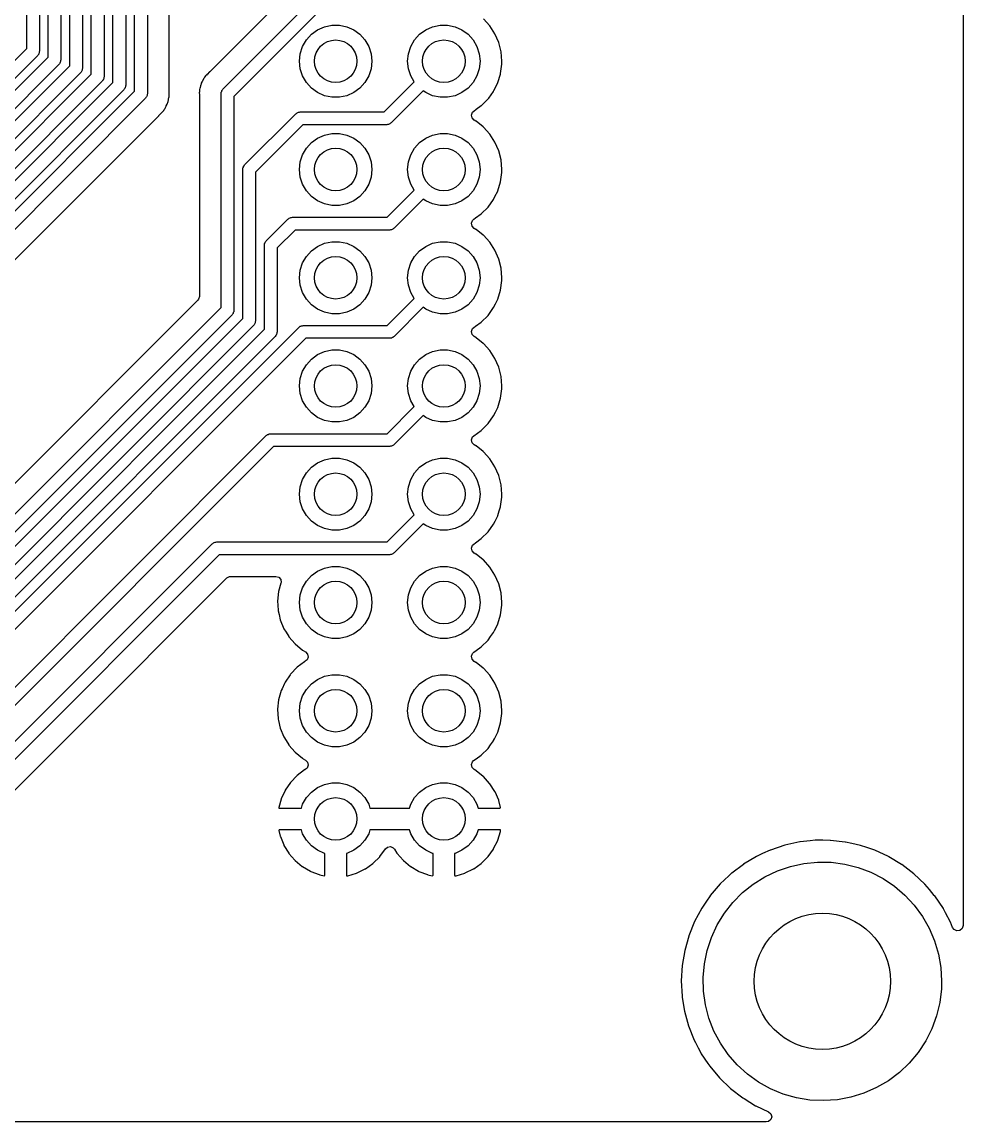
# Model space of a CAD drawing. Extents: x 126.1 to 177.1, y -128.7 to -65.
# Drawn here: x 155.03 to 177.13, y -128.74 to -102.93 of the extents above; entities that cross this region are included whole.
import ezdxf

# ---------------------------------------------------------------- set-up
doc = ezdxf.new("R2010")
doc.units = 0
doc.layers.add('BLACK', color=7, linetype='CONTINUOUS')

msp = doc.modelspace()

# ---------------------------------------------------------------- linework, layer by layer
at = {"layer": 'BLACK', "linetype": 'CONTINUOUS'}
for p, q in [((177.131, -78.7063), (177.131, -124.132)), ((155.645, -103.757), (155.645, -89.627)), ((155.945, -89.6891), (155.945, -103.819)), ((156.153, -103.956), (156.153, -91.659)), ((156.453, -91.7211), (156.453, -104.018)), ((156.661, -104.154), (156.661, -93.691)), ((156.961, -93.7531), (156.961, -104.216)), ((157.169, -104.352), (157.169, -95.723)), ((155.146, -103.55), (155.146, -95.94)), ((155.446, -95.9038), (155.446, -103.612)), ((157.469, -95.7851), (157.469, -104.415)), ((157.677, -104.551), (157.677, -97.755)), ((157.977, -97.8171), (157.977, -104.613)), ((158.486, -104.576), (158.486, -98.0799)), ((161.277, -102.264), (159.451, -104.089)), ((159.753, -104.507), (161.785, -102.475)), ((161.953, -102.731), (160.009, -104.675)), ((166.019, -103.019), (165.869, -102.854)), ((161.711, -103.351), (161.83, -103.219)), ((161.83, -103.219), (161.974, -103.115)), ((161.974, -103.115), (162.136, -103.043)), ((162.136, -103.043), (162.31, -103.006)), ((162.31, -103.006), (162.488, -103.006)), ((162.488, -103.006), (162.662, -103.043)), ((162.662, -103.043), (162.824, -103.115)), ((162.824, -103.115), (162.968, -103.219)), ((162.968, -103.219), (163.087, -103.351)), ((164.251, -103.351), (164.37, -103.219)), ((164.37, -103.219), (164.514, -103.115)), ((164.514, -103.115), (164.676, -103.043)), ((164.676, -103.043), (164.85, -103.006)), ((164.85, -103.006), (165.028, -103.006)), ((165.028, -103.006), (165.202, -103.043)), ((165.202, -103.043), (165.364, -103.115)), ((165.364, -103.115), (165.508, -103.219)), ((165.508, -103.219), (165.627, -103.351)), ((166.14, -103.207), (166.019, -103.019)), ((166.229, -103.412), (166.14, -103.207)), ((161.568, -103.674), (161.623, -103.505)), ((161.623, -103.505), (161.711, -103.351)), ((163.087, -103.351), (163.176, -103.505)), ((163.176, -103.505), (163.23, -103.674)), ((164.108, -103.674), (164.163, -103.505)), ((164.163, -103.505), (164.251, -103.351)), ((165.627, -103.351), (165.716, -103.505)), ((165.716, -103.505), (165.77, -103.674)), ((166.284, -103.628), (166.229, -103.412)), ((146.176, -113.226), (155.645, -103.757)), ((146.74, -111.956), (155.146, -103.55)), ((155.402, -103.718), (146.908, -112.212)), ((155.411, -103.701), (155.402, -103.718)), ((155.425, -103.687), (155.411, -103.701)), ((155.431, -103.668), (155.425, -103.687)), ((155.44, -103.651), (155.431, -103.668)), ((155.446, -103.612), (155.44, -103.631)), ((155.44, -103.631), (155.44, -103.651)), ((161.549, -103.851), (161.568, -103.674)), ((163.23, -103.674), (163.249, -103.851)), ((164.089, -103.851), (164.108, -103.674)), ((165.77, -103.674), (165.789, -103.851)), ((166.302, -103.851), (166.284, -103.628)), ((145.613, -114.496), (156.153, -103.956)), ((155.901, -103.925), (146.344, -113.482)), ((155.911, -103.908), (155.901, -103.925)), ((155.925, -103.894), (155.911, -103.908)), ((155.93, -103.875), (155.925, -103.894)), ((155.94, -103.858), (155.93, -103.875)), ((155.945, -103.819), (155.94, -103.838)), ((155.94, -103.838), (155.94, -103.858)), ((156.453, -104.018), (156.448, -104.037)), ((161.568, -104.028), (161.549, -103.851)), ((163.249, -103.851), (163.23, -104.028)), ((164.108, -104.028), (164.089, -103.851)), ((165.789, -103.851), (165.77, -104.028)), ((166.271, -104.139), (166.301, -103.918)), ((166.301, -103.918), (166.302, -103.851)), ((145.049, -115.766), (156.661, -104.154)), ((156.409, -104.124), (145.781, -114.752)), ((156.419, -104.107), (156.409, -104.124)), ((156.433, -104.093), (156.419, -104.107)), ((156.438, -104.074), (156.433, -104.093)), ((156.448, -104.057), (156.438, -104.074)), ((156.448, -104.037), (156.448, -104.057)), ((156.946, -104.272), (156.941, -104.291)), ((156.956, -104.255), (156.946, -104.272)), ((156.961, -104.216), (156.956, -104.235)), ((156.956, -104.235), (156.956, -104.255)), ((159.288, -104.275), (159.285, -104.282)), ((159.293, -104.268), (159.288, -104.275)), ((159.301, -104.258), (159.293, -104.268)), ((159.312, -104.242), (159.301, -104.258)), ((159.318, -104.23), (159.312, -104.242)), ((159.322, -104.223), (159.318, -104.23)), ((159.318, -104.23), (159.318, -104.23)), ((159.354, -104.189), (159.322, -104.223)), ((159.361, -104.18), (159.354, -104.189)), ((159.364, -104.177), (159.361, -104.18)), ((159.385, -104.156), (159.364, -104.177)), ((159.387, -104.153), (159.385, -104.156)), ((159.431, -104.107), (159.387, -104.153)), ((159.436, -104.102), (159.431, -104.107)), ((159.431, -104.107), (159.431, -104.107)), ((159.443, -104.097), (159.436, -104.102)), ((159.451, -104.089), (159.443, -104.097)), ((159.443, -104.097), (159.443, -104.097)), ((161.623, -104.197), (161.568, -104.028)), ((161.711, -104.351), (161.623, -104.197)), ((163.176, -104.197), (163.087, -104.351)), ((163.23, -104.028), (163.176, -104.197)), ((164.163, -104.197), (164.108, -104.028)), ((164.243, -104.335), (164.163, -104.197)), ((165.716, -104.197), (165.627, -104.351)), ((165.77, -104.028), (165.716, -104.197)), ((166.206, -104.353), (166.266, -104.156)), ((166.266, -104.156), (166.27, -104.144)), ((166.27, -104.144), (166.271, -104.139)), ((166.27, -104.144), (166.27, -104.144)), ((144.485, -117.036), (157.169, -104.352)), ((157.425, -104.521), (144.654, -117.292)), ((156.917, -104.322), (145.217, -116.022)), ((156.927, -104.305), (156.917, -104.322)), ((156.941, -104.291), (156.927, -104.305)), ((157.435, -104.504), (157.425, -104.521)), ((157.449, -104.49), (157.435, -104.504)), ((157.454, -104.47), (157.449, -104.49)), ((157.464, -104.453), (157.454, -104.47)), ((157.469, -104.415), (157.464, -104.434)), ((157.464, -104.434), (157.464, -104.453)), ((159.205, -104.513), (159.201, -104.53)), ((159.201, -104.53), (159.201, -104.551)), ((159.212, -104.485), (159.205, -104.513)), ((159.214, -104.473), (159.212, -104.485)), ((159.215, -104.47), (159.214, -104.473)), ((159.222, -104.428), (159.215, -104.47)), ((159.23, -104.408), (159.222, -104.428)), ((159.237, -104.389), (159.23, -104.408)), ((159.242, -104.369), (159.237, -104.389)), ((159.264, -104.328), (159.242, -104.369)), ((159.269, -104.318), (159.264, -104.328)), ((159.285, -104.282), (159.269, -104.318)), ((159.285, -104.282), (159.285, -104.282)), ((159.724, -104.557), (159.729, -104.538)), ((159.729, -104.538), (159.743, -104.524)), ((159.743, -104.524), (159.753, -104.507)), ((161.83, -104.483), (161.711, -104.351)), ((161.974, -104.587), (161.83, -104.483)), ((162.968, -104.483), (162.824, -104.587)), ((163.087, -104.351), (162.968, -104.483)), ((163.536, -105.041), (164.243, -104.335)), ((165.508, -104.483), (165.364, -104.587)), ((165.627, -104.351), (165.508, -104.483)), ((166.107, -104.553), (166.115, -104.538)), ((166.115, -104.538), (166.204, -104.357)), ((166.204, -104.357), (166.206, -104.353)), ((166.204, -104.357), (166.204, -104.357)), ((143.922, -118.306), (157.677, -104.551)), ((157.933, -104.719), (144.09, -118.562)), ((157.943, -104.702), (157.933, -104.719)), ((157.957, -104.688), (157.943, -104.702)), ((157.962, -104.669), (157.957, -104.688)), ((157.972, -104.652), (157.962, -104.669)), ((157.977, -104.613), (157.972, -104.632)), ((157.972, -104.632), (157.972, -104.652)), ((158.464, -104.798), (158.472, -104.753)), ((158.472, -104.753), (158.474, -104.741)), ((158.474, -104.741), (158.484, -104.704)), ((158.484, -104.704), (158.486, -104.696)), ((158.484, -104.704), (158.484, -104.704)), ((158.486, -104.588), (158.486, -104.576)), ((158.49, -104.634), (158.486, -104.588)), ((158.486, -104.675), (158.487, -104.655)), ((158.486, -104.696), (158.486, -104.675)), ((158.487, -104.655), (158.489, -104.642)), ((158.489, -104.642), (158.49, -104.634)), ((159.199, -104.571), (159.196, -104.592)), ((159.196, -104.592), (159.2, -104.634)), ((159.201, -104.551), (159.199, -104.571)), ((159.2, -104.634), (159.2, -104.638)), ((159.2, -104.638), (159.201, -104.65)), ((159.201, -104.65), (159.201, -109.368)), ((159.709, -104.613), (159.714, -104.594)), ((159.709, -109.631), (159.709, -104.613)), ((159.714, -104.574), (159.724, -104.557)), ((159.714, -104.594), (159.714, -104.574)), ((160.009, -104.675), (160.009, -109.693)), ((162.136, -104.659), (161.974, -104.587)), ((162.31, -104.696), (162.136, -104.659)), ((162.488, -104.696), (162.31, -104.696)), ((162.662, -104.659), (162.488, -104.696)), ((162.824, -104.587), (162.662, -104.659)), ((164.457, -104.545), (163.705, -105.298)), ((164.514, -104.587), (164.457, -104.545)), ((164.676, -104.659), (164.514, -104.587)), ((164.85, -104.696), (164.676, -104.659)), ((165.028, -104.696), (164.85, -104.696)), ((165.202, -104.659), (165.028, -104.696)), ((165.364, -104.587), (165.202, -104.659)), ((165.825, -104.886), (165.959, -104.753)), ((165.959, -104.753), (165.977, -104.734)), ((165.977, -104.734), (165.992, -104.714)), ((165.992, -104.714), (166.104, -104.557)), ((166.104, -104.557), (166.107, -104.553)), ((158.301, -105.07), (158.322, -105.049)), ((158.322, -105.049), (158.325, -105.046)), ((158.325, -105.046), (158.332, -105.037)), ((158.332, -105.037), (158.348, -105.02)), ((158.348, -105.02), (158.364, -105.003)), ((158.364, -105.003), (158.374, -104.984)), ((158.374, -104.984), (158.385, -104.968)), ((158.385, -104.968), (158.393, -104.957)), ((158.393, -104.957), (158.398, -104.951)), ((158.393, -104.957), (158.393, -104.957)), ((158.398, -104.951), (158.417, -104.908)), ((158.417, -104.908), (158.422, -104.898)), ((158.422, -104.898), (158.444, -104.857)), ((158.444, -104.857), (158.449, -104.837)), ((158.449, -104.837), (158.456, -104.818)), ((158.456, -104.818), (158.464, -104.798)), ((161.511, -105.056), (161.528, -105.047)), ((161.528, -105.047), (161.547, -105.047)), ((161.547, -105.047), (161.567, -105.041)), ((161.567, -105.041), (163.536, -105.041)), ((165.587, -105.113), (165.612, -105.046)), ((165.612, -105.046), (165.64, -105.02)), ((165.64, -105.02), (165.702, -104.976)), ((165.702, -104.976), (165.819, -104.892)), ((165.819, -104.892), (165.825, -104.886)), ((144.476, -118.895), (158.235, -105.137)), ((158.235, -105.137), (158.243, -105.129)), ((158.243, -105.129), (158.25, -105.124)), ((158.243, -105.129), (158.243, -105.129)), ((158.25, -105.124), (158.299, -105.073)), ((158.299, -105.073), (158.301, -105.07)), ((160.261, -106.285), (161.46, -105.085)), ((161.46, -105.085), (161.478, -105.076)), ((161.478, -105.076), (161.492, -105.062)), ((161.492, -105.062), (161.511, -105.056)), ((163.688, -105.307), (163.674, -105.321)), ((163.705, -105.298), (163.688, -105.307)), ((165.602, -105.182), (165.587, -105.113)), ((165.652, -105.233), (165.602, -105.182)), ((165.693, -105.256), (165.652, -105.233)), ((165.697, -105.259), (165.693, -105.256)), ((165.865, -105.391), (165.697, -105.259)), ((165.697, -105.259), (165.697, -105.259)), ((161.629, -105.341), (160.517, -106.453)), ((163.599, -105.341), (161.629, -105.341)), ((162.136, -105.583), (162.31, -105.546)), ((162.31, -105.546), (162.488, -105.546)), ((162.488, -105.546), (162.662, -105.583)), ((163.618, -105.336), (163.599, -105.341)), ((163.637, -105.336), (163.618, -105.336)), ((163.654, -105.326), (163.637, -105.336)), ((163.674, -105.321), (163.654, -105.326)), ((164.676, -105.583), (164.85, -105.546)), ((164.85, -105.546), (165.028, -105.546)), ((165.028, -105.546), (165.202, -105.583)), ((165.869, -105.394), (165.865, -105.391)), ((165.865, -105.391), (165.865, -105.391)), ((166.019, -105.559), (165.869, -105.394)), ((166.14, -105.747), (166.019, -105.559)), ((161.711, -105.891), (161.83, -105.759)), ((161.83, -105.759), (161.974, -105.655)), ((161.974, -105.655), (162.136, -105.583)), ((162.662, -105.583), (162.824, -105.655)), ((162.824, -105.655), (162.968, -105.759)), ((162.968, -105.759), (163.087, -105.891)), ((164.251, -105.891), (164.37, -105.759)), ((164.37, -105.759), (164.514, -105.655)), ((164.514, -105.655), (164.676, -105.583)), ((165.202, -105.583), (165.364, -105.655)), ((165.364, -105.655), (165.508, -105.759)), ((165.508, -105.759), (165.627, -105.891)), ((166.229, -105.952), (166.14, -105.747)), ((161.568, -106.214), (161.623, -106.045)), ((161.623, -106.045), (161.711, -105.891)), ((163.087, -105.891), (163.176, -106.045)), ((163.176, -106.045), (163.23, -106.214)), ((164.108, -106.214), (164.163, -106.045)), ((164.163, -106.045), (164.251, -105.891)), ((165.627, -105.891), (165.716, -106.045)), ((165.716, -106.045), (165.77, -106.214)), ((166.284, -106.168), (166.229, -105.952)), ((160.222, -106.352), (160.232, -106.335)), ((160.232, -106.335), (160.237, -106.316)), ((160.237, -106.316), (160.251, -106.302)), ((160.251, -106.302), (160.261, -106.285)), ((161.549, -106.391), (161.568, -106.214)), ((163.23, -106.214), (163.249, -106.391)), ((164.089, -106.391), (164.108, -106.214)), ((165.77, -106.214), (165.789, -106.391)), ((166.302, -106.391), (166.284, -106.168)), ((160.217, -106.391), (160.222, -106.372)), ((160.217, -109.885), (160.217, -106.391)), ((160.222, -106.372), (160.222, -106.352)), ((160.517, -106.453), (160.517, -109.947)), ((161.568, -106.568), (161.549, -106.391)), ((161.623, -106.737), (161.568, -106.568)), ((163.23, -106.568), (163.176, -106.737)), ((163.249, -106.391), (163.23, -106.568)), ((164.108, -106.568), (164.089, -106.391)), ((164.163, -106.737), (164.108, -106.568)), ((165.77, -106.568), (165.716, -106.737)), ((165.789, -106.391), (165.77, -106.568)), ((166.271, -106.679), (166.301, -106.458)), ((166.301, -106.458), (166.302, -106.391)), ((161.711, -106.891), (161.623, -106.737)), ((163.176, -106.737), (163.087, -106.891)), ((164.243, -106.875), (164.163, -106.737)), ((165.716, -106.737), (165.627, -106.891)), ((166.206, -106.893), (166.271, -106.679)), ((161.83, -107.023), (161.711, -106.891)), ((161.974, -107.127), (161.83, -107.023)), ((162.968, -107.023), (162.824, -107.127)), ((163.087, -106.891), (162.968, -107.023)), ((163.607, -107.511), (164.243, -106.875)), ((164.457, -107.085), (163.775, -107.767)), ((164.514, -107.127), (164.457, -107.085)), ((165.508, -107.023), (165.364, -107.127)), ((165.627, -106.891), (165.508, -107.023)), ((165.977, -107.274), (166.107, -107.093)), ((166.107, -107.093), (166.14, -107.027)), ((166.14, -107.027), (166.204, -106.897)), ((166.204, -106.897), (166.206, -106.893)), ((166.204, -106.897), (166.204, -106.897)), ((162.136, -107.199), (161.974, -107.127)), ((162.31, -107.236), (162.136, -107.199)), ((162.488, -107.236), (162.31, -107.236)), ((162.662, -107.199), (162.488, -107.236)), ((162.824, -107.127), (162.662, -107.199)), ((164.676, -107.199), (164.514, -107.127)), ((164.85, -107.236), (164.676, -107.199)), ((165.028, -107.236), (164.85, -107.236)), ((165.202, -107.199), (165.028, -107.236)), ((165.364, -107.127), (165.202, -107.199)), ((165.819, -107.432), (165.977, -107.274)), ((160.769, -108.063), (161.277, -107.555)), ((161.277, -107.555), (161.294, -107.545)), ((161.294, -107.545), (161.308, -107.531)), ((161.308, -107.531), (161.327, -107.526)), ((161.327, -107.526), (161.344, -107.516)), ((161.344, -107.516), (161.364, -107.516)), ((161.364, -107.516), (161.383, -107.511)), ((161.383, -107.511), (163.607, -107.511)), ((165.587, -107.653), (165.612, -107.586)), ((165.612, -107.586), (165.64, -107.56)), ((165.64, -107.56), (165.684, -107.529)), ((165.684, -107.529), (165.819, -107.432)), ((161.445, -107.811), (161.025, -108.231)), ((163.669, -107.811), (161.445, -107.811)), ((163.688, -107.806), (163.669, -107.811)), ((163.708, -107.806), (163.688, -107.806)), ((163.725, -107.796), (163.708, -107.806)), ((163.744, -107.791), (163.725, -107.796)), ((163.758, -107.777), (163.744, -107.791)), ((163.775, -107.767), (163.758, -107.777)), ((165.602, -107.722), (165.587, -107.653)), ((165.652, -107.773), (165.602, -107.722)), ((165.693, -107.796), (165.652, -107.773)), ((165.697, -107.799), (165.693, -107.796)), ((165.865, -107.931), (165.697, -107.799)), ((165.697, -107.799), (165.697, -107.799)), ((160.725, -108.169), (160.73, -108.15)), ((160.73, -108.13), (160.74, -108.113)), ((160.73, -108.15), (160.73, -108.13)), ((160.74, -108.113), (160.745, -108.094)), ((160.745, -108.094), (160.759, -108.08)), ((160.759, -108.08), (160.769, -108.063)), ((161.974, -108.195), (162.136, -108.123)), ((162.136, -108.123), (162.31, -108.086)), ((162.31, -108.086), (162.488, -108.086)), ((162.488, -108.086), (162.662, -108.123)), ((162.662, -108.123), (162.824, -108.195)), ((164.514, -108.195), (164.676, -108.123)), ((164.676, -108.123), (164.85, -108.086)), ((164.85, -108.086), (165.028, -108.086)), ((165.028, -108.086), (165.202, -108.123)), ((165.202, -108.123), (165.364, -108.195)), ((165.869, -107.934), (165.865, -107.931)), ((165.865, -107.931), (165.865, -107.931)), ((166.019, -108.099), (165.869, -107.934)), ((166.14, -108.287), (166.019, -108.099)), ((160.725, -110.139), (160.725, -108.169)), ((161.025, -108.231), (161.025, -110.201)), ((161.711, -108.431), (161.83, -108.299)), ((161.83, -108.299), (161.974, -108.195)), ((162.824, -108.195), (162.968, -108.299)), ((162.968, -108.299), (163.087, -108.431)), ((164.251, -108.431), (164.37, -108.299)), ((164.37, -108.299), (164.514, -108.195)), ((165.364, -108.195), (165.508, -108.299)), ((165.508, -108.299), (165.627, -108.431)), ((166.229, -108.492), (166.14, -108.287)), ((161.568, -108.754), (161.623, -108.585)), ((161.623, -108.585), (161.711, -108.431)), ((163.087, -108.431), (163.176, -108.585)), ((163.176, -108.585), (163.23, -108.754)), ((164.108, -108.754), (164.163, -108.585)), ((164.163, -108.585), (164.251, -108.431)), ((165.627, -108.431), (165.716, -108.585)), ((165.716, -108.585), (165.77, -108.754)), ((166.284, -108.708), (166.229, -108.492)), ((161.549, -108.931), (161.568, -108.754)), ((163.23, -108.754), (163.249, -108.931)), ((164.089, -108.931), (164.108, -108.754)), ((165.77, -108.754), (165.789, -108.931)), ((166.302, -108.931), (166.284, -108.708)), ((161.568, -109.108), (161.549, -108.931)), ((161.623, -109.277), (161.568, -109.108)), ((163.23, -109.108), (163.176, -109.277)), ((163.249, -108.931), (163.23, -109.108)), ((164.108, -109.108), (164.089, -108.931)), ((164.163, -109.277), (164.108, -109.108)), ((165.77, -109.108), (165.716, -109.277)), ((165.789, -108.931), (165.77, -109.108)), ((166.271, -109.219), (166.301, -108.998)), ((166.301, -108.998), (166.302, -108.931)), ((159.181, -109.436), (159.164, -109.457)), ((159.201, -109.368), (159.181, -109.436)), ((161.711, -109.431), (161.623, -109.277)), ((161.83, -109.563), (161.711, -109.431)), ((163.087, -109.431), (162.968, -109.563)), ((163.176, -109.277), (163.087, -109.431)), ((163.607, -110.051), (164.243, -109.415)), ((164.243, -109.415), (164.163, -109.277)), ((165.627, -109.431), (165.508, -109.563)), ((165.716, -109.277), (165.627, -109.431)), ((166.151, -109.546), (166.204, -109.437)), ((166.204, -109.437), (166.206, -109.433)), ((166.204, -109.437), (166.204, -109.437)), ((166.206, -109.433), (166.271, -109.219)), ((159.164, -109.457), (152.003, -116.618)), ((152.177, -117.163), (159.709, -109.631)), ((160.009, -109.693), (160.004, -109.712)), ((161.974, -109.667), (161.83, -109.563)), ((162.136, -109.739), (161.974, -109.667)), ((162.824, -109.667), (162.662, -109.739)), ((162.968, -109.563), (162.824, -109.667)), ((164.457, -109.625), (163.775, -110.307)), ((164.514, -109.667), (164.457, -109.625)), ((164.676, -109.739), (164.514, -109.667)), ((165.364, -109.667), (165.202, -109.739)), ((165.508, -109.563), (165.364, -109.667)), ((165.977, -109.814), (166.107, -109.633)), ((166.107, -109.633), (166.151, -109.546)), ((152.185, -117.916), (160.217, -109.885)), ((159.965, -109.799), (152.345, -117.419)), ((159.975, -109.782), (159.965, -109.799)), ((159.989, -109.768), (159.975, -109.782)), ((159.994, -109.749), (159.989, -109.768)), ((160.004, -109.732), (159.994, -109.749)), ((160.004, -109.712), (160.004, -109.732)), ((160.517, -109.947), (160.512, -109.966)), ((162.31, -109.776), (162.136, -109.739)), ((162.488, -109.776), (162.31, -109.776)), ((162.662, -109.739), (162.488, -109.776)), ((164.85, -109.776), (164.676, -109.739)), ((165.028, -109.776), (164.85, -109.776)), ((165.202, -109.739), (165.028, -109.776)), ((165.819, -109.972), (165.977, -109.814)), ((151.376, -119.488), (160.725, -110.139)), ((160.473, -110.053), (152.354, -118.173)), ((152.895, -118.731), (161.531, -110.095)), ((160.483, -110.036), (160.473, -110.053)), ((160.497, -110.022), (160.483, -110.036)), ((160.502, -110.003), (160.497, -110.022)), ((160.512, -109.986), (160.502, -110.003)), ((160.512, -109.966), (160.512, -109.986)), ((161.025, -110.201), (161.02, -110.22)), ((161.531, -110.095), (161.548, -110.085)), ((161.548, -110.085), (161.562, -110.071)), ((161.562, -110.071), (161.581, -110.066)), ((161.581, -110.066), (161.598, -110.056)), ((161.598, -110.056), (161.618, -110.056)), ((161.618, -110.056), (161.637, -110.051)), ((161.637, -110.051), (163.607, -110.051)), ((165.587, -110.193), (165.612, -110.126)), ((165.602, -110.262), (165.587, -110.193)), ((165.612, -110.126), (165.64, -110.1)), ((165.64, -110.1), (165.684, -110.069)), ((165.684, -110.069), (165.819, -109.972)), ((160.981, -110.307), (151.588, -119.7)), ((161.699, -110.351), (153.151, -118.899)), ((160.991, -110.29), (160.981, -110.307)), ((161.005, -110.276), (160.991, -110.29)), ((161.01, -110.257), (161.005, -110.276)), ((161.02, -110.24), (161.01, -110.257)), ((161.02, -110.22), (161.02, -110.24)), ((163.669, -110.351), (161.699, -110.351)), ((163.688, -110.346), (163.669, -110.351)), ((163.708, -110.346), (163.688, -110.346)), ((163.725, -110.336), (163.708, -110.346)), ((163.744, -110.331), (163.725, -110.336)), ((163.758, -110.317), (163.744, -110.331)), ((163.775, -110.307), (163.758, -110.317)), ((165.652, -110.313), (165.602, -110.262)), ((165.693, -110.336), (165.652, -110.313)), ((165.697, -110.339), (165.693, -110.336)), ((165.865, -110.471), (165.697, -110.339)), ((165.697, -110.339), (165.697, -110.339)), ((165.869, -110.474), (165.865, -110.471)), ((165.865, -110.471), (165.865, -110.471)), ((166.019, -110.639), (165.869, -110.474)), ((161.974, -110.735), (162.136, -110.663)), ((162.136, -110.663), (162.31, -110.626)), ((162.31, -110.626), (162.488, -110.626)), ((162.488, -110.626), (162.662, -110.663)), ((162.662, -110.663), (162.824, -110.735)), ((164.514, -110.735), (164.676, -110.663)), ((164.676, -110.663), (164.85, -110.626)), ((164.85, -110.626), (165.028, -110.626)), ((165.028, -110.626), (165.202, -110.663)), ((165.202, -110.663), (165.364, -110.735)), ((166.14, -110.827), (166.019, -110.639)), ((161.623, -111.125), (161.711, -110.971)), ((161.711, -110.971), (161.83, -110.839)), ((161.83, -110.839), (161.974, -110.735)), ((162.824, -110.735), (162.968, -110.839)), ((162.968, -110.839), (163.087, -110.971)), ((163.087, -110.971), (163.176, -111.125)), ((164.163, -111.125), (164.251, -110.971)), ((164.251, -110.971), (164.37, -110.839)), ((164.37, -110.839), (164.514, -110.735)), ((165.364, -110.735), (165.508, -110.839)), ((165.508, -110.839), (165.627, -110.971)), ((165.627, -110.971), (165.716, -111.125)), ((166.229, -111.032), (166.14, -110.827)), ((161.568, -111.294), (161.623, -111.125)), ((163.176, -111.125), (163.23, -111.294)), ((164.108, -111.294), (164.163, -111.125)), ((165.716, -111.125), (165.77, -111.294)), ((166.284, -111.248), (166.229, -111.032)), ((166.302, -111.471), (166.284, -111.248)), ((161.549, -111.471), (161.568, -111.294)), ((161.568, -111.648), (161.549, -111.471)), ((163.23, -111.294), (163.249, -111.471)), ((163.249, -111.471), (163.23, -111.648)), ((164.089, -111.471), (164.108, -111.294)), ((164.108, -111.648), (164.089, -111.471)), ((165.77, -111.294), (165.789, -111.471)), ((165.789, -111.471), (165.77, -111.648)), ((166.301, -111.538), (166.302, -111.471)), ((161.623, -111.817), (161.568, -111.648)), ((163.23, -111.648), (163.176, -111.817)), ((164.163, -111.817), (164.108, -111.648)), ((165.77, -111.648), (165.716, -111.817)), ((166.206, -111.973), (166.271, -111.759)), ((166.271, -111.759), (166.301, -111.538)), ((161.711, -111.971), (161.623, -111.817)), ((161.83, -112.103), (161.711, -111.971)), ((163.087, -111.971), (162.968, -112.103)), ((163.176, -111.817), (163.087, -111.971)), ((163.607, -112.591), (164.243, -111.955)), ((164.243, -111.955), (164.163, -111.817)), ((165.627, -111.971), (165.508, -112.103)), ((165.716, -111.817), (165.627, -111.971)), ((166.151, -112.086), (166.204, -111.977)), ((166.204, -111.977), (166.206, -111.973)), ((166.204, -111.977), (166.204, -111.977)), ((161.974, -112.207), (161.83, -112.103)), ((162.136, -112.279), (161.974, -112.207)), ((162.31, -112.316), (162.136, -112.279)), ((162.662, -112.279), (162.488, -112.316)), ((162.824, -112.207), (162.662, -112.279)), ((162.968, -112.103), (162.824, -112.207)), ((164.457, -112.165), (163.775, -112.847)), ((164.514, -112.207), (164.457, -112.165)), ((164.676, -112.279), (164.514, -112.207)), ((164.85, -112.316), (164.676, -112.279)), ((165.202, -112.279), (165.028, -112.316)), ((165.364, -112.207), (165.202, -112.279)), ((165.508, -112.103), (165.364, -112.207)), ((165.977, -112.354), (166.107, -112.173)), ((166.107, -112.173), (166.151, -112.086)), ((162.488, -112.316), (162.31, -112.316)), ((165.028, -112.316), (164.85, -112.316)), ((165.731, -112.575), (165.819, -112.512)), ((165.819, -112.512), (165.977, -112.354)), ((151.631, -121.773), (160.769, -112.635)), ((160.769, -112.635), (160.786, -112.625)), ((160.786, -112.625), (160.8, -112.611)), ((160.8, -112.611), (160.819, -112.606)), ((160.819, -112.606), (160.836, -112.596)), ((160.836, -112.596), (160.856, -112.596)), ((160.856, -112.596), (160.875, -112.591)), ((160.875, -112.591), (163.607, -112.591)), ((165.587, -112.733), (165.612, -112.666)), ((165.602, -112.802), (165.587, -112.733)), ((165.612, -112.666), (165.64, -112.64)), ((165.64, -112.64), (165.731, -112.575)), ((160.937, -112.891), (151.799, -122.029)), ((163.669, -112.891), (160.937, -112.891)), ((163.688, -112.886), (163.669, -112.891)), ((163.708, -112.886), (163.688, -112.886)), ((163.725, -112.876), (163.708, -112.886)), ((163.744, -112.871), (163.725, -112.876)), ((163.758, -112.857), (163.744, -112.871)), ((163.775, -112.847), (163.758, -112.857)), ((165.652, -112.853), (165.602, -112.802)), ((165.693, -112.876), (165.652, -112.853)), ((165.697, -112.879), (165.693, -112.876)), ((165.865, -113.011), (165.697, -112.879)), ((165.697, -112.879), (165.697, -112.879)), ((165.869, -113.014), (165.865, -113.011)), ((165.865, -113.011), (165.865, -113.011)), ((166.019, -113.179), (165.869, -113.014)), ((161.83, -113.379), (161.974, -113.275)), ((161.974, -113.275), (162.136, -113.203)), ((162.136, -113.203), (162.31, -113.166)), ((162.31, -113.166), (162.488, -113.166)), ((162.488, -113.166), (162.662, -113.203)), ((162.662, -113.203), (162.824, -113.275)), ((162.824, -113.275), (162.968, -113.379)), ((164.37, -113.379), (164.514, -113.275)), ((164.514, -113.275), (164.676, -113.203)), ((164.676, -113.203), (164.85, -113.166)), ((164.85, -113.166), (165.028, -113.166)), ((165.028, -113.166), (165.202, -113.203)), ((165.202, -113.203), (165.364, -113.275)), ((165.364, -113.275), (165.508, -113.379)), ((166.14, -113.367), (166.019, -113.179)), ((161.623, -113.665), (161.711, -113.511)), ((161.711, -113.511), (161.83, -113.379)), ((162.968, -113.379), (163.087, -113.511)), ((163.087, -113.511), (163.176, -113.665)), ((164.163, -113.665), (164.251, -113.511)), ((164.251, -113.511), (164.37, -113.379)), ((165.508, -113.379), (165.627, -113.511)), ((165.627, -113.511), (165.716, -113.665)), ((166.229, -113.572), (166.14, -113.367)), ((166.284, -113.788), (166.229, -113.572)), ((161.568, -113.834), (161.623, -113.665)), ((163.176, -113.665), (163.23, -113.834)), ((164.108, -113.834), (164.163, -113.665)), ((165.716, -113.665), (165.77, -113.834)), ((166.302, -114.011), (166.284, -113.788)), ((161.549, -114.011), (161.568, -113.834)), ((161.568, -114.188), (161.549, -114.011)), ((163.23, -113.834), (163.249, -114.011)), ((163.249, -114.011), (163.23, -114.188)), ((164.089, -114.011), (164.108, -113.834)), ((164.108, -114.188), (164.089, -114.011)), ((165.77, -113.834), (165.789, -114.011)), ((165.789, -114.011), (165.77, -114.188)), ((166.271, -114.299), (166.301, -114.078)), ((166.301, -114.078), (166.302, -114.011)), ((161.623, -114.357), (161.568, -114.188)), ((163.23, -114.188), (163.176, -114.357)), ((164.163, -114.357), (164.108, -114.188)), ((165.77, -114.188), (165.716, -114.357)), ((166.24, -114.401), (166.27, -114.304)), ((166.27, -114.304), (166.271, -114.299)), ((166.27, -114.304), (166.27, -114.304)), ((161.711, -114.511), (161.623, -114.357)), ((161.83, -114.643), (161.711, -114.511)), ((163.087, -114.511), (162.968, -114.643)), ((163.176, -114.357), (163.087, -114.511)), ((163.607, -115.131), (164.243, -114.495)), ((164.243, -114.495), (164.163, -114.357)), ((165.627, -114.511), (165.508, -114.643)), ((165.716, -114.357), (165.627, -114.511)), ((166.143, -114.64), (166.204, -114.517)), ((166.204, -114.517), (166.206, -114.513)), ((166.204, -114.517), (166.204, -114.517)), ((166.206, -114.513), (166.24, -114.401)), ((161.974, -114.747), (161.83, -114.643)), ((162.136, -114.819), (161.974, -114.747)), ((162.31, -114.856), (162.136, -114.819)), ((162.488, -114.856), (162.31, -114.856)), ((162.662, -114.819), (162.488, -114.856)), ((162.824, -114.747), (162.662, -114.819)), ((162.968, -114.643), (162.824, -114.747)), ((164.457, -114.705), (163.775, -115.387)), ((164.514, -114.747), (164.457, -114.705)), ((164.676, -114.819), (164.514, -114.747)), ((164.85, -114.856), (164.676, -114.819)), ((165.028, -114.856), (164.85, -114.856)), ((165.202, -114.819), (165.028, -114.856)), ((165.364, -114.747), (165.202, -114.819)), ((165.508, -114.643), (165.364, -114.747)), ((165.977, -114.894), (166.107, -114.713)), ((166.107, -114.713), (166.143, -114.64)), ((165.684, -115.149), (165.819, -115.052)), ((165.819, -115.052), (165.977, -114.894)), ((151.902, -122.772), (159.499, -115.175)), ((159.499, -115.175), (159.516, -115.165)), ((159.516, -115.165), (159.53, -115.151)), ((159.53, -115.151), (159.549, -115.146)), ((159.549, -115.146), (159.566, -115.136)), ((159.566, -115.136), (159.586, -115.136)), ((159.586, -115.136), (159.605, -115.131)), ((159.605, -115.131), (163.607, -115.131)), ((165.587, -115.273), (165.612, -115.206)), ((165.602, -115.342), (165.587, -115.273)), ((165.652, -115.393), (165.602, -115.342)), ((165.612, -115.206), (165.64, -115.18)), ((165.64, -115.18), (165.684, -115.149)), ((159.667, -115.431), (152.07, -123.028)), ((163.669, -115.431), (159.667, -115.431)), ((163.688, -115.426), (163.669, -115.431)), ((163.708, -115.426), (163.688, -115.426)), ((163.725, -115.416), (163.708, -115.426)), ((163.744, -115.411), (163.725, -115.416)), ((163.758, -115.397), (163.744, -115.411)), ((163.775, -115.387), (163.758, -115.397)), ((165.693, -115.416), (165.652, -115.393)), ((165.697, -115.419), (165.693, -115.416)), ((165.865, -115.551), (165.697, -115.419)), ((165.697, -115.419), (165.697, -115.419)), ((165.869, -115.554), (165.865, -115.551)), ((165.865, -115.551), (165.865, -115.551)), ((166.019, -115.719), (165.869, -115.554)), ((161.83, -115.919), (161.974, -115.815)), ((161.974, -115.815), (162.136, -115.743)), ((162.136, -115.743), (162.31, -115.706)), ((162.31, -115.706), (162.488, -115.706)), ((162.488, -115.706), (162.662, -115.743)), ((162.662, -115.743), (162.824, -115.815)), ((162.824, -115.815), (162.968, -115.919)), ((164.37, -115.919), (164.514, -115.815)), ((164.514, -115.815), (164.676, -115.743)), ((164.676, -115.743), (164.85, -115.706)), ((164.85, -115.706), (165.028, -115.706)), ((165.028, -115.706), (165.202, -115.743)), ((165.202, -115.743), (165.364, -115.815)), ((165.364, -115.815), (165.508, -115.919)), ((166.14, -115.907), (166.019, -115.719)), ((156.148, -119.67), (159.841, -115.976)), ((159.841, -115.976), (159.903, -115.942)), ((159.903, -115.942), (159.93, -115.939)), ((159.93, -115.939), (160.993, -115.939)), ((160.993, -115.939), (161.061, -115.959)), ((161.114, -116.099), (161.06, -116.296)), ((161.061, -115.959), (161.108, -116.013)), ((161.108, -116.013), (161.118, -116.083)), ((161.118, -116.083), (161.114, -116.099)), ((161.623, -116.205), (161.711, -116.051)), ((161.711, -116.051), (161.83, -115.919)), ((162.968, -115.919), (163.087, -116.051)), ((163.087, -116.051), (163.176, -116.205)), ((164.163, -116.205), (164.251, -116.051)), ((164.251, -116.051), (164.37, -115.919)), ((165.508, -115.919), (165.627, -116.051)), ((165.627, -116.051), (165.716, -116.205)), ((166.229, -116.112), (166.14, -115.907)), ((166.284, -116.328), (166.229, -116.112)), ((161.06, -116.296), (161.036, -116.518)), ((161.549, -116.551), (161.568, -116.374)), ((161.568, -116.374), (161.623, -116.205)), ((163.176, -116.205), (163.23, -116.374)), ((163.23, -116.374), (163.249, -116.551)), ((164.089, -116.551), (164.108, -116.374)), ((164.108, -116.374), (164.163, -116.205)), ((165.716, -116.205), (165.77, -116.374)), ((165.77, -116.374), (165.789, -116.551)), ((166.302, -116.551), (166.284, -116.328)), ((161.036, -116.518), (161.037, -116.523)), ((161.037, -116.523), (161.037, -116.523)), ((161.037, -116.523), (161.042, -116.618)), ((161.042, -116.618), (161.049, -116.741)), ((161.568, -116.728), (161.549, -116.551)), ((163.249, -116.551), (163.23, -116.728)), ((164.108, -116.728), (164.089, -116.551)), ((165.789, -116.551), (165.77, -116.728)), ((166.271, -116.839), (166.301, -116.618)), ((166.301, -116.618), (166.302, -116.551)), ((161.049, -116.741), (161.05, -116.746)), ((161.05, -116.746), (161.05, -116.746)), ((161.05, -116.746), (161.07, -116.834)), ((161.07, -116.834), (161.098, -116.959)), ((161.623, -116.897), (161.568, -116.728)), ((161.711, -117.051), (161.623, -116.897)), ((163.176, -116.897), (163.087, -117.051)), ((163.23, -116.728), (163.176, -116.897)), ((164.163, -116.897), (164.108, -116.728)), ((164.251, -117.051), (164.163, -116.897)), ((165.716, -116.897), (165.627, -117.051)), ((165.77, -116.728), (165.716, -116.897)), ((166.206, -117.053), (166.271, -116.839)), ((161.098, -116.959), (161.182, -117.166)), ((161.182, -117.166), (161.233, -117.248)), ((161.83, -117.183), (161.711, -117.051)), ((161.974, -117.287), (161.83, -117.183)), ((162.968, -117.183), (162.824, -117.287)), ((163.087, -117.051), (162.968, -117.183)), ((164.37, -117.183), (164.251, -117.051)), ((164.514, -117.287), (164.37, -117.183)), ((165.508, -117.183), (165.364, -117.287)), ((165.627, -117.051), (165.508, -117.183)), ((166.128, -117.211), (166.204, -117.057)), ((166.204, -117.057), (166.206, -117.053)), ((166.204, -117.057), (166.204, -117.057)), ((161.233, -117.248), (161.296, -117.352)), ((161.296, -117.352), (161.299, -117.356)), ((161.299, -117.356), (161.445, -117.525)), ((162.136, -117.359), (161.974, -117.287)), ((162.31, -117.396), (162.136, -117.359)), ((162.488, -117.396), (162.31, -117.396)), ((162.662, -117.359), (162.488, -117.396)), ((162.824, -117.287), (162.662, -117.359)), ((164.676, -117.359), (164.514, -117.287)), ((164.85, -117.396), (164.676, -117.359)), ((165.028, -117.396), (164.85, -117.396)), ((165.202, -117.359), (165.028, -117.396)), ((165.364, -117.287), (165.202, -117.359)), ((165.819, -117.592), (165.977, -117.434)), ((165.977, -117.434), (166.037, -117.352)), ((166.037, -117.352), (166.104, -117.257)), ((166.104, -117.257), (166.107, -117.253)), ((166.107, -117.253), (166.128, -117.211)), ((161.445, -117.525), (161.617, -117.668)), ((161.617, -117.668), (161.635, -117.678)), ((161.635, -117.678), (161.69, -117.71)), ((165.64, -117.72), (165.698, -117.678)), ((165.698, -117.678), (165.819, -117.592)), ((161.669, -117.941), (161.498, -118.069)), ((161.673, -117.937), (161.669, -117.941)), ((161.669, -117.941), (161.669, -117.941)), ((161.685, -117.931), (161.673, -117.937)), ((161.726, -117.898), (161.685, -117.931)), ((161.69, -117.71), (161.739, -117.762)), ((161.752, -117.832), (161.726, -117.898)), ((161.739, -117.762), (161.752, -117.832)), ((165.587, -117.813), (165.612, -117.746)), ((165.602, -117.882), (165.587, -117.813)), ((165.652, -117.933), (165.602, -117.882)), ((165.612, -117.746), (165.64, -117.72)), ((165.693, -117.956), (165.652, -117.933)), ((165.697, -117.959), (165.693, -117.956)), ((165.865, -118.091), (165.697, -117.959)), ((165.697, -117.959), (165.697, -117.959)), ((161.494, -118.072), (161.34, -118.233)), ((161.498, -118.069), (161.494, -118.072)), ((165.869, -118.094), (165.865, -118.091)), ((165.865, -118.091), (165.865, -118.091)), ((166.019, -118.259), (165.869, -118.094)), ((161.198, -118.452), (161.14, -118.576)), ((161.214, -118.418), (161.198, -118.452)), ((161.327, -118.251), (161.214, -118.418)), ((161.337, -118.237), (161.327, -118.251)), ((161.34, -118.233), (161.337, -118.237)), ((161.337, -118.237), (161.337, -118.237)), ((161.711, -118.591), (161.83, -118.459)), ((161.83, -118.459), (161.974, -118.355)), ((161.974, -118.355), (162.136, -118.283)), ((162.136, -118.283), (162.31, -118.246)), ((162.31, -118.246), (162.488, -118.246)), ((162.488, -118.246), (162.662, -118.283)), ((162.662, -118.283), (162.824, -118.355)), ((162.824, -118.355), (162.968, -118.459)), ((162.968, -118.459), (163.087, -118.591)), ((164.251, -118.591), (164.37, -118.459)), ((164.37, -118.459), (164.514, -118.355)), ((164.514, -118.355), (164.676, -118.283)), ((164.676, -118.283), (164.85, -118.246)), ((164.85, -118.246), (165.028, -118.246)), ((165.028, -118.246), (165.202, -118.283)), ((165.202, -118.283), (165.364, -118.355)), ((165.364, -118.355), (165.508, -118.459)), ((165.508, -118.459), (165.627, -118.591)), ((166.14, -118.447), (166.019, -118.259)), ((166.229, -118.652), (166.14, -118.447)), ((161.12, -118.62), (161.06, -118.836)), ((161.14, -118.576), (161.12, -118.62)), ((161.623, -118.745), (161.711, -118.591)), ((163.087, -118.591), (163.176, -118.745)), ((164.163, -118.745), (164.251, -118.591)), ((165.627, -118.591), (165.716, -118.745)), ((166.284, -118.868), (166.229, -118.652)), ((161.06, -118.836), (161.036, -119.058)), ((161.549, -119.091), (161.568, -118.914)), ((161.568, -118.914), (161.623, -118.745)), ((163.176, -118.745), (163.23, -118.914)), ((163.23, -118.914), (163.249, -119.091)), ((164.089, -119.091), (164.108, -118.914)), ((164.108, -118.914), (164.163, -118.745)), ((165.716, -118.745), (165.77, -118.914)), ((165.77, -118.914), (165.789, -119.091)), ((166.302, -119.091), (166.284, -118.868)), ((161.036, -119.058), (161.037, -119.063)), ((161.037, -119.063), (161.037, -119.063)), ((161.037, -119.063), (161.049, -119.276)), ((161.568, -119.268), (161.549, -119.091)), ((163.249, -119.091), (163.23, -119.268)), ((164.108, -119.268), (164.089, -119.091)), ((165.789, -119.091), (165.77, -119.268)), ((166.271, -119.379), (166.301, -119.158)), ((166.301, -119.12), (166.302, -119.094)), ((166.301, -119.158), (166.301, -119.12)), ((166.302, -119.094), (166.302, -119.091)), ((166.302, -119.094), (166.302, -119.094)), ((161.049, -119.276), (161.049, -119.281)), ((161.049, -119.281), (161.05, -119.286)), ((161.05, -119.286), (161.05, -119.286)), ((161.05, -119.286), (161.058, -119.322)), ((161.058, -119.322), (161.098, -119.499)), ((161.098, -119.499), (161.182, -119.706)), ((161.623, -119.437), (161.568, -119.268)), ((161.711, -119.591), (161.623, -119.437)), ((163.176, -119.437), (163.087, -119.591)), ((163.23, -119.268), (163.176, -119.437)), ((164.163, -119.437), (164.108, -119.268)), ((164.251, -119.591), (164.163, -119.437)), ((165.716, -119.437), (165.627, -119.591)), ((165.77, -119.268), (165.716, -119.437)), ((166.206, -119.593), (166.271, -119.379)), ((152.456, -123.361), (156.148, -119.67)), ((161.182, -119.706), (161.233, -119.788)), ((161.83, -119.723), (161.711, -119.591)), ((161.974, -119.827), (161.83, -119.723)), ((162.968, -119.723), (162.824, -119.827)), ((163.087, -119.591), (162.968, -119.723)), ((164.37, -119.723), (164.251, -119.591)), ((164.514, -119.827), (164.37, -119.723)), ((165.508, -119.723), (165.364, -119.827)), ((165.627, -119.591), (165.508, -119.723)), ((166.107, -119.793), (166.128, -119.751)), ((166.128, -119.751), (166.204, -119.597)), ((166.204, -119.597), (166.206, -119.593)), ((166.204, -119.597), (166.204, -119.597)), ((161.233, -119.788), (161.296, -119.892)), ((161.296, -119.892), (161.299, -119.896)), ((161.299, -119.896), (161.445, -120.065)), ((162.136, -119.899), (161.974, -119.827)), ((162.31, -119.936), (162.136, -119.899)), ((162.488, -119.936), (162.31, -119.936)), ((162.662, -119.899), (162.488, -119.936)), ((162.824, -119.827), (162.662, -119.899)), ((164.676, -119.899), (164.514, -119.827)), ((164.85, -119.936), (164.676, -119.899)), ((165.028, -119.936), (164.85, -119.936)), ((165.202, -119.899), (165.028, -119.936)), ((165.364, -119.827), (165.202, -119.899)), ((165.819, -120.132), (165.977, -119.974)), ((165.977, -119.974), (166.037, -119.892)), ((166.037, -119.892), (166.104, -119.797)), ((166.104, -119.797), (166.107, -119.793)), ((161.445, -120.065), (161.617, -120.208)), ((161.617, -120.208), (161.635, -120.218)), ((161.635, -120.218), (161.691, -120.251)), ((161.691, -120.251), (161.74, -120.302)), ((165.612, -120.287), (165.639, -120.26)), ((165.639, -120.26), (165.698, -120.218)), ((165.698, -120.218), (165.819, -120.132)), ((161.669, -120.481), (161.498, -120.609)), ((161.677, -120.476), (161.669, -120.481)), ((161.686, -120.471), (161.677, -120.476)), ((161.726, -120.438), (161.686, -120.471)), ((161.753, -120.372), (161.726, -120.438)), ((161.74, -120.302), (161.753, -120.372)), ((165.587, -120.353), (165.612, -120.287)), ((165.602, -120.423), (165.587, -120.353)), ((165.652, -120.473), (165.602, -120.423)), ((165.689, -120.493), (165.652, -120.473)), ((165.697, -120.499), (165.689, -120.493)), ((165.864, -120.631), (165.697, -120.499)), ((161.337, -120.778), (161.217, -120.954)), ((161.344, -120.77), (161.337, -120.778)), ((161.491, -120.616), (161.344, -120.77)), ((161.498, -120.609), (161.491, -120.616)), ((162.136, -120.823), (162.31, -120.786)), ((162.31, -120.786), (162.488, -120.786)), ((162.488, -120.786), (162.662, -120.823)), ((164.676, -120.823), (164.85, -120.786)), ((164.85, -120.786), (165.028, -120.786)), ((165.028, -120.786), (165.202, -120.823)), ((165.872, -120.638), (165.864, -120.631)), ((166.015, -120.796), (165.872, -120.638)), ((166.021, -120.804), (166.015, -120.796)), ((161.212, -120.963), (161.122, -121.156)), ((161.217, -120.954), (161.212, -120.963)), ((161.711, -121.131), (161.83, -120.999)), ((161.83, -120.999), (161.974, -120.895)), ((161.974, -120.895), (162.136, -120.823)), ((162.662, -120.823), (162.824, -120.895)), ((162.824, -120.895), (162.968, -120.999)), ((162.968, -120.999), (163.087, -121.131)), ((164.251, -121.131), (164.37, -120.999)), ((164.37, -120.999), (164.514, -120.895)), ((164.514, -120.895), (164.676, -120.823)), ((165.202, -120.823), (165.364, -120.895)), ((165.364, -120.895), (165.508, -120.999)), ((165.508, -120.999), (165.627, -121.131)), ((166.137, -120.983), (166.021, -120.804)), ((166.142, -120.992), (166.137, -120.983)), ((166.227, -121.187), (166.142, -120.992)), ((161.119, -121.165), (161.063, -121.365)), ((161.122, -121.156), (161.119, -121.165)), ((161.593, -121.377), (161.623, -121.285)), ((161.623, -121.285), (161.711, -121.131)), ((163.087, -121.131), (163.176, -121.285)), ((163.176, -121.285), (163.205, -121.377)), ((164.133, -121.377), (164.163, -121.285)), ((164.163, -121.285), (164.251, -121.131)), ((165.627, -121.131), (165.716, -121.285)), ((165.716, -121.285), (165.745, -121.377)), ((166.23, -121.197), (166.227, -121.187)), ((166.272, -121.364), (166.23, -121.197)), ((161.063, -121.365), (161.065, -121.374)), ((161.065, -121.374), (161.077, -121.377)), ((161.077, -121.377), (161.593, -121.377)), ((163.205, -121.377), (164.133, -121.377)), ((165.745, -121.377), (166.257, -121.377)), ((166.257, -121.377), (166.271, -121.373)), ((166.271, -121.373), (166.272, -121.364)), ((161.069, -121.889), (161.067, -121.899)), ((161.067, -121.899), (161.098, -122.033)), ((161.082, -121.885), (161.069, -121.889)), ((161.593, -121.885), (161.082, -121.885)), ((161.098, -122.033), (161.101, -122.043)), ((161.101, -122.043), (161.181, -122.241)), ((161.623, -121.977), (161.593, -121.885)), ((161.711, -122.131), (161.623, -121.977)), ((163.176, -121.977), (163.087, -122.131)), ((163.205, -121.885), (163.176, -121.977)), ((164.133, -121.885), (163.205, -121.885)), ((164.163, -121.977), (164.133, -121.885)), ((164.251, -122.131), (164.163, -121.977)), ((165.716, -121.977), (165.627, -122.131)), ((165.745, -121.885), (165.716, -121.977)), ((166.258, -121.885), (165.745, -121.885)), ((166.208, -122.128), (166.269, -121.924)), ((166.271, -121.889), (166.258, -121.885)), ((166.269, -121.924), (166.272, -121.914)), ((166.273, -121.903), (166.271, -121.889)), ((166.272, -121.914), (166.273, -121.903)), ((161.181, -122.241), (161.185, -122.25)), ((161.185, -122.25), (161.297, -122.431)), ((161.83, -122.263), (161.711, -122.131)), ((161.974, -122.367), (161.83, -122.263)), ((162.968, -122.263), (162.824, -122.367)), ((163.087, -122.131), (162.968, -122.263)), ((163.44, -122.51), (163.567, -122.333)), ((163.567, -122.333), (163.568, -122.334)), ((163.568, -122.334), (163.616, -122.29)), ((163.616, -122.29), (163.686, -122.278)), ((163.686, -122.278), (163.751, -122.305)), ((163.751, -122.305), (163.779, -122.337)), ((163.779, -122.337), (163.837, -122.431)), ((164.37, -122.263), (164.251, -122.131)), ((164.514, -122.367), (164.37, -122.263)), ((165.508, -122.263), (165.364, -122.367)), ((165.627, -122.131), (165.508, -122.263)), ((165.98, -122.51), (166.104, -122.337)), ((166.104, -122.337), (166.109, -122.328)), ((166.109, -122.328), (166.204, -122.137)), ((166.204, -122.137), (166.208, -122.128)), ((172.949, -122.247), (172.609, -122.36)), ((173.299, -122.17), (172.949, -122.247)), ((173.303, -122.17), (173.299, -122.17)), ((173.542, -122.144), (173.303, -122.17)), ((173.303, -122.17), (173.303, -122.17)), ((173.656, -122.132), (173.542, -122.144)), ((173.841, -122.132), (173.656, -122.132)), ((174.011, -122.133), (173.841, -122.132)), ((174.014, -122.133), (174.011, -122.133)), ((174.011, -122.133), (174.011, -122.133)), ((174.017, -122.133), (174.014, -122.133)), ((174.367, -122.172), (174.017, -122.133)), ((174.017, -122.133), (174.017, -122.133)), ((174.37, -122.172), (174.367, -122.172)), ((174.367, -122.172), (174.367, -122.172)), ((174.374, -122.173), (174.37, -122.172)), ((174.522, -122.206), (174.374, -122.173)), ((174.374, -122.173), (174.374, -122.173)), ((174.72, -122.25), (174.522, -122.206)), ((174.723, -122.251), (174.72, -122.25)), ((174.869, -122.3), (174.723, -122.251)), ((174.723, -122.251), (174.723, -122.251)), ((175.06, -122.365), (174.869, -122.3)), ((161.297, -122.431), (161.303, -122.44)), ((161.303, -122.44), (161.442, -122.601)), ((161.442, -122.601), (161.45, -122.608)), ((162.136, -122.439), (161.974, -122.367)), ((162.145, -122.441), (162.136, -122.439)), ((162.145, -122.95), (162.145, -122.441)), ((162.662, -122.439), (162.653, -122.441)), ((162.653, -122.441), (162.653, -122.949)), ((162.824, -122.367), (162.662, -122.439)), ((163.282, -122.668), (163.433, -122.518)), ((163.433, -122.518), (163.44, -122.51)), ((163.837, -122.431), (163.843, -122.44)), ((163.843, -122.44), (163.982, -122.601)), ((163.982, -122.601), (163.99, -122.608)), ((164.676, -122.439), (164.514, -122.367)), ((164.685, -122.441), (164.676, -122.439)), ((164.685, -122.95), (164.685, -122.441)), ((165.202, -122.439), (165.193, -122.441)), ((165.193, -122.441), (165.193, -122.949)), ((165.364, -122.367), (165.202, -122.439)), ((165.822, -122.668), (165.973, -122.518)), ((165.973, -122.518), (165.98, -122.51)), ((172.284, -122.51), (171.976, -122.694)), ((172.424, -122.445), (172.284, -122.51)), ((172.606, -122.362), (172.424, -122.445)), ((172.609, -122.36), (172.606, -122.362)), ((172.606, -122.362), (172.606, -122.362)), ((175.385, -122.515), (175.06, -122.365)), ((175.387, -122.517), (175.385, -122.515)), ((175.688, -122.699), (175.387, -122.517)), ((175.387, -122.517), (175.387, -122.517)), ((161.45, -122.608), (161.613, -122.744)), ((161.613, -122.744), (161.622, -122.75)), ((161.622, -122.75), (161.806, -122.857)), ((161.806, -122.857), (161.815, -122.862)), ((161.815, -122.862), (162.014, -122.938)), ((162.901, -122.897), (163.092, -122.804)), ((163.092, -122.804), (163.101, -122.798)), ((163.101, -122.798), (163.274, -122.675)), ((163.274, -122.675), (163.282, -122.668)), ((163.99, -122.608), (164.153, -122.744)), ((164.153, -122.744), (164.162, -122.75)), ((164.162, -122.75), (164.346, -122.857)), ((164.346, -122.857), (164.355, -122.862)), ((164.355, -122.862), (164.554, -122.938)), ((165.441, -122.897), (165.632, -122.804)), ((165.632, -122.804), (165.641, -122.798)), ((165.641, -122.798), (165.814, -122.675)), ((165.814, -122.675), (165.822, -122.668)), ((171.973, -122.696), (171.702, -122.901)), ((171.976, -122.694), (171.973, -122.696)), ((171.973, -122.696), (171.973, -122.696)), ((172.48, -122.987), (172.771, -122.849)), ((172.771, -122.849), (173.076, -122.744)), ((173.076, -122.744), (173.391, -122.675)), ((173.391, -122.675), (173.712, -122.643)), ((173.712, -122.643), (174.034, -122.648)), ((174.034, -122.648), (174.354, -122.691)), ((174.354, -122.691), (174.666, -122.769)), ((174.666, -122.769), (174.968, -122.883)), ((175.689, -122.699), (175.688, -122.699)), ((175.691, -122.701), (175.689, -122.699)), ((175.976, -122.918), (175.691, -122.701)), ((162.014, -122.938), (162.024, -122.941)), ((162.024, -122.941), (162.127, -122.962)), ((162.127, -122.962), (162.141, -122.96)), ((162.141, -122.96), (162.145, -122.95)), ((162.653, -122.949), (162.657, -122.963)), ((162.657, -122.963), (162.671, -122.965)), ((162.671, -122.965), (162.677, -122.965)), ((162.677, -122.965), (162.687, -122.962)), ((162.687, -122.962), (162.891, -122.901)), ((162.891, -122.901), (162.901, -122.897)), ((164.554, -122.938), (164.564, -122.941)), ((164.564, -122.941), (164.667, -122.962)), ((164.667, -122.962), (164.681, -122.96)), ((164.681, -122.96), (164.685, -122.95)), ((165.193, -122.949), (165.197, -122.963)), ((165.197, -122.963), (165.211, -122.965)), ((165.211, -122.965), (165.217, -122.965)), ((165.217, -122.965), (165.227, -122.962)), ((165.227, -122.962), (165.431, -122.901)), ((165.431, -122.901), (165.441, -122.897)), ((171.635, -122.962), (171.43, -123.156)), ((171.688, -122.913), (171.635, -122.962)), ((171.69, -122.91), (171.688, -122.913)), ((171.688, -122.913), (171.688, -122.913)), ((171.702, -122.901), (171.69, -122.91)), ((172.207, -123.159), (172.48, -122.987)), ((174.968, -122.883), (175.254, -123.031)), ((175.254, -123.031), (175.522, -123.211)), ((176.236, -123.164), (175.976, -122.918)), ((171.43, -123.156), (171.197, -123.429)), ((171.729, -123.589), (171.955, -123.36)), ((171.955, -123.36), (172.207, -123.159)), ((175.522, -123.211), (175.767, -123.42)), ((176.341, -123.287), (176.236, -123.164)), ((176.457, -123.424), (176.341, -123.287)), ((171.106, -123.562), (170.995, -123.725)), ((171.195, -123.431), (171.106, -123.562)), ((171.197, -123.429), (171.195, -123.431)), ((171.195, -123.431), (171.195, -123.431)), ((171.53, -123.843), (171.729, -123.589)), ((175.767, -123.42), (175.986, -123.656)), ((176.468, -123.438), (176.457, -123.424)), ((176.669, -123.734), (176.468, -123.438)), ((170.995, -123.725), (170.826, -124.041)), ((171.361, -124.118), (171.53, -123.843)), ((175.986, -123.656), (176.177, -123.916)), ((176.671, -123.737), (176.669, -123.734)), ((176.72, -123.83), (176.671, -123.737)), ((176.671, -123.737), (176.671, -123.737)), ((176.837, -124.051), (176.72, -123.83)), ((170.826, -124.041), (170.692, -124.373)), ((171.226, -124.41), (171.361, -124.118)), ((176.177, -123.916), (176.337, -124.196)), ((176.838, -124.054), (176.837, -124.051)), ((176.887, -124.178), (176.838, -124.054)), ((177.131, -124.132), (177.111, -124.2)), ((170.689, -124.384), (170.595, -124.718)), ((170.692, -124.376), (170.689, -124.384)), ((170.692, -124.373), (170.692, -124.376)), ((170.692, -124.376), (170.692, -124.376)), ((171.124, -124.716), (171.226, -124.41)), ((176.337, -124.196), (176.463, -124.493)), ((176.922, -124.227), (176.887, -124.178)), ((176.987, -124.257), (176.922, -124.227)), ((177.057, -124.246), (176.987, -124.257)), ((177.111, -124.2), (177.057, -124.246)), ((176.463, -124.493), (176.555, -124.802)), ((170.595, -124.718), (170.536, -125.072)), ((171.059, -125.032), (171.124, -124.716)), ((176.555, -124.802), (176.61, -125.119)), ((170.536, -125.072), (170.516, -125.429)), ((171.03, -125.353), (171.059, -125.032)), ((176.61, -125.119), (176.629, -125.441)), ((170.516, -125.429), (170.534, -125.787)), ((171.039, -125.675), (171.03, -125.353)), ((176.629, -125.441), (176.624, -125.617)), ((171.084, -125.994), (171.039, -125.675)), ((176.624, -125.617), (176.585, -125.937)), ((170.534, -125.787), (170.534, -125.791)), ((170.534, -125.791), (170.534, -125.791)), ((170.534, -125.791), (170.539, -125.822)), ((170.539, -125.822), (170.591, -126.141)), ((176.585, -125.937), (176.51, -126.25)), ((170.591, -126.141), (170.685, -126.487)), ((171.166, -126.306), (171.084, -125.994)), ((171.283, -126.607), (171.166, -126.306)), ((176.51, -126.25), (176.399, -126.553)), ((170.685, -126.487), (170.816, -126.82)), ((171.434, -126.891), (171.283, -126.607)), ((176.399, -126.553), (176.254, -126.841)), ((170.816, -126.82), (170.847, -126.879)), ((170.847, -126.879), (170.912, -127.003)), ((171.617, -127.157), (171.434, -126.891)), ((176.254, -126.841), (176.077, -127.11)), ((170.912, -127.003), (170.983, -127.138)), ((170.983, -127.138), (170.985, -127.14)), ((170.985, -127.14), (170.985, -127.14)), ((170.985, -127.14), (171.138, -127.368)), ((171.829, -127.4), (171.617, -127.157)), ((176.077, -127.11), (175.87, -127.358)), ((171.138, -127.368), (171.183, -127.435)), ((171.183, -127.435), (171.414, -127.709)), ((172.067, -127.617), (171.829, -127.4)), ((175.87, -127.358), (175.636, -127.58)), ((171.414, -127.709), (171.673, -127.957)), ((172.329, -127.805), (172.067, -127.617)), ((175.636, -127.58), (175.379, -127.773)), ((171.673, -127.957), (171.957, -128.175)), ((172.61, -127.962), (172.329, -127.805)), ((172.908, -128.085), (172.61, -127.962)), ((175.1, -127.936), (174.805, -128.065)), ((175.379, -127.773), (175.1, -127.936)), ((171.957, -128.175), (171.989, -128.194)), ((171.989, -128.194), (172.26, -128.359)), ((173.218, -128.174), (172.908, -128.085)), ((173.536, -128.226), (173.218, -128.174)), ((173.858, -128.241), (173.536, -128.226)), ((174.18, -128.219), (173.858, -128.241)), ((174.497, -128.16), (174.18, -128.219)), ((174.805, -128.065), (174.497, -128.16)), ((172.26, -128.359), (172.26, -128.359)), ((172.26, -128.359), (172.263, -128.361)), ((172.263, -128.361), (172.266, -128.362)), ((172.266, -128.362), (172.266, -128.362)), ((172.266, -128.362), (172.565, -128.502)), ((172.565, -128.502), (172.618, -128.549)), ((172.512, -128.742), (151.677, -128.742)), ((172.563, -128.732), (172.512, -128.742)), ((172.617, -128.686), (172.563, -128.732)), ((172.638, -128.618), (172.617, -128.686)), ((172.618, -128.549), (172.638, -128.618))]:
    msp.add_line(p, q, dxfattribs=at)
at = {"layer": 'BLACK'}
for centre, radius in [((162.399, -103.851), 0.5), ((164.939, -103.851), 0.5), ((162.399, -106.391), 0.5), ((164.939, -106.391), 0.5), ((162.399, -108.931), 0.5), ((164.939, -108.931), 0.5), ((162.399, -111.471), 0.5), ((164.939, -111.471), 0.5), ((162.399, -114.011), 0.5), ((164.939, -114.011), 0.5), ((162.399, -116.551), 0.5), ((164.939, -116.551), 0.5), ((162.399, -119.091), 0.5), ((164.939, -119.091), 0.5), ((162.399, -121.631), 0.5), ((164.939, -121.631), 0.5), ((173.829, -125.441), 1.6)]:
    msp.add_circle(centre, radius, dxfattribs=at)

doc.saveas('drawing.dxf')
